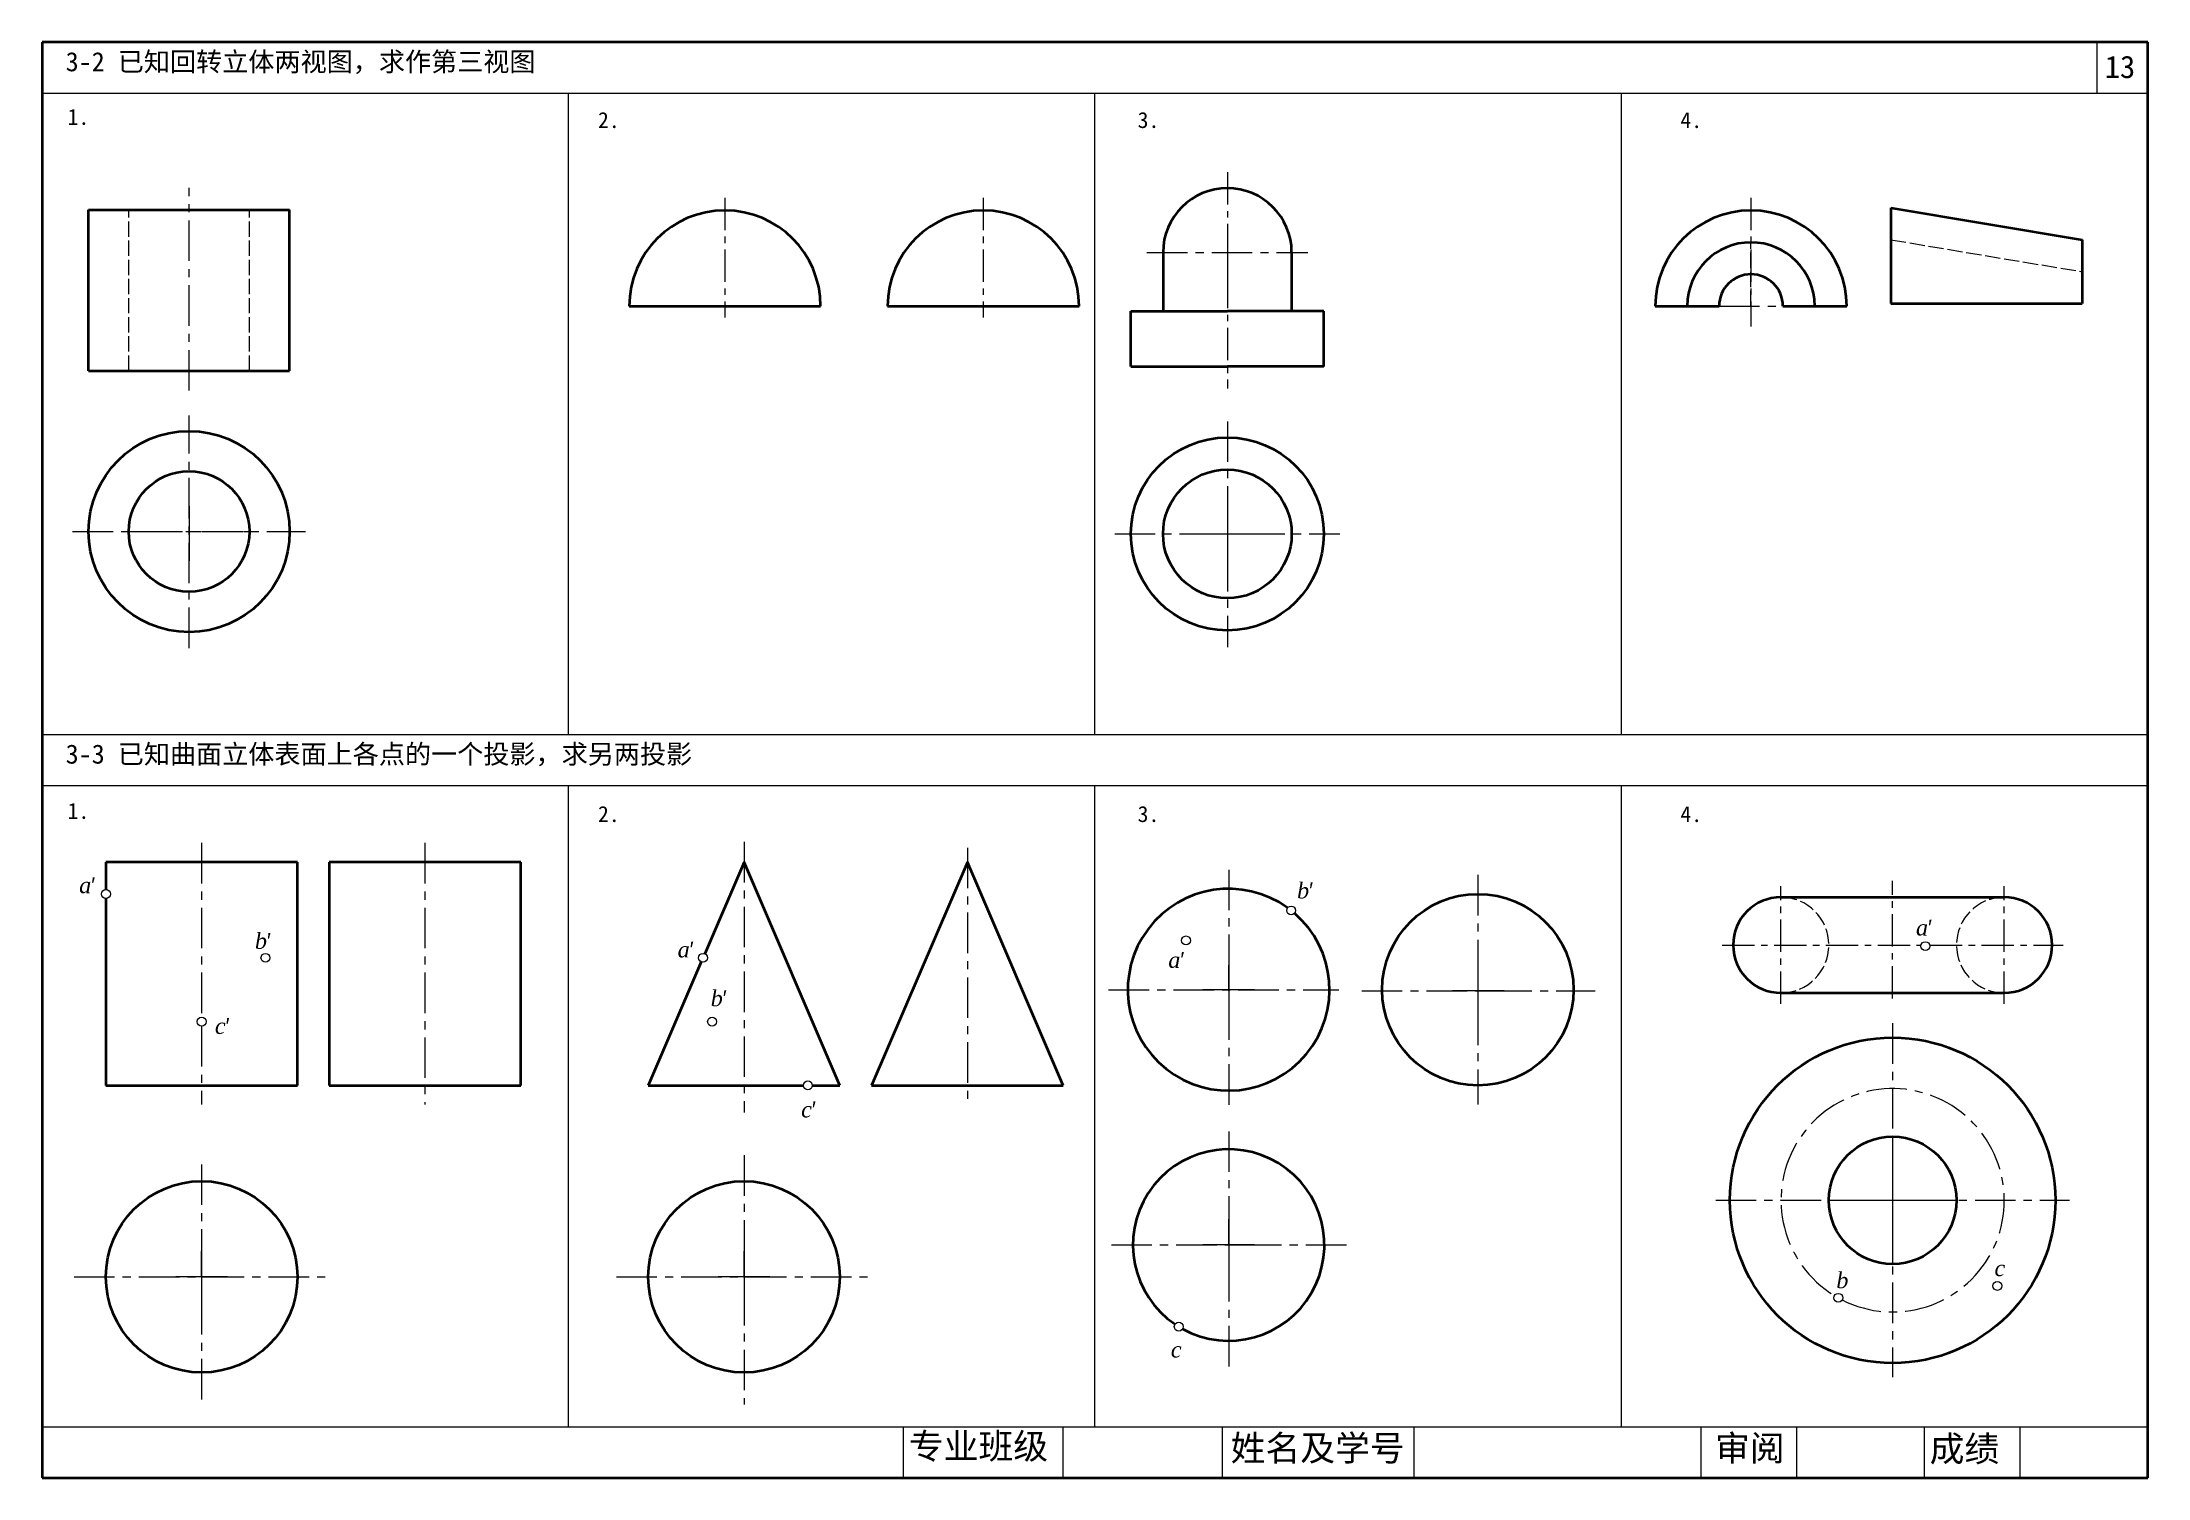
# Model space of a CAD drawing. Header units: millimetres. Extents: x 10 to 340, y 10 to 235.
import ezdxf

# ---------------------------------------------------------------- set-up
doc = ezdxf.new("R2010")
doc.units = ezdxf.units.MM
doc.header["$LTSCALE"] = 0.2
doc.linetypes.add('ACAD_ISO02W100', pattern=[15, 12, -3])
doc.linetypes.add('CENTER', pattern=[50.8, 31.75, -6.35, 6.35, -6.35])
doc.layers.get('0').update_dxf_attribs({"lineweight": 13})
for name, color, linetype, lineweight in [('dihua', 7, 'CENTER', 13), ('xuxian', 7, 'ACAD_ISO02W100', 13), ('粗实线', 7, 'Continuous', 40), ('细线', 7, 'Continuous', 15)]:
    doc.layers.add(name, color=color, linetype=linetype, lineweight=lineweight)
doc.styles.get("Standard").update_dxf_attribs({"font": 'SimSun.ttf', "height": 2.5})

msp = doc.modelspace()

# ---------------------------------------------------------------- linework, layer by layer
for p, q in [((332, 235), (332, 227)), ((10, 227), (340, 227)), ((92.5, 126.5), (92.5, 227)), ((175, 126.5), (175, 227)), ((257.5, 126.5), (257.5, 227)), ((10, 122.5), (10, 126.5)), ((10, 126.5), (340, 126.5)), ((10, 118.5), (340, 118.5)), ((92.5, 18), (92.5, 118.5)), ((175, 18), (175, 118.5)), ((257.5, 18), (257.5, 118.5)), ((10, 18), (340, 18)), ((145, 10), (145, 18)), ((170, 10), (170, 18)), ((195, 10), (195, 18)), ((225, 10), (225, 18)), ((270, 10), (270, 18)), ((285, 10), (285, 18)), ((305, 10), (305, 18)), ((320, 10), (320, 18))]:
    msp.add_line(p, q)
for centre in [(20, 101.5), (205.74, 98.92), (189.27, 94.22), (305.13, 93.33), (45, 91.5), (113.57, 91.5), (35, 81.5), (115, 81.5), (130, 71.5), (316.41, 40.09), (291.48, 38.22), (188.13, 33.7)]:
    msp.add_circle(centre, 0.7)
at = {"layer": 'dihua', "ltscale": 0.8}
for p, q in [((195.74, 214.63), (195.74, 180.7)), ((117, 210.62), (117, 191.87)), ((157.5, 210.62), (157.5, 191.87)), ((277.8, 210.62), (277.8, 193.62)), ((282.5, 84.29), (282.5, 102.72)), ((300, 85.12), (300, 103.55)), ((317.5, 84.29), (317.5, 102.72)), ((273.28, 93.5), (304.45, 93.5)), ((305.81, 93.5), (326.72, 93.5))]:
    msp.add_line(p, q, dxfattribs=at)
at = {"layer": 'dihua'}
for p, q in [((33.03, 180.39), (33.03, 212.16)), ((183.14, 202.03), (208.34, 202.03)), ((272.8, 193.62), (282.8, 193.62)), ((277.8, 193.62), (277.8, 190.43)), ((33.03, 140.03), (33.03, 176.51)), ((195.74, 175.57), (195.74, 140.2)), ((14.76, 158.3), (51.3, 158.3)), ((178.1, 157.93), (213.38, 157.93)), ((35, 109.5), (35, 82.2)), ((70, 109.5), (70, 68.5)), ((120, 109.67), (120, 67.27)), ((155, 108.75), (155, 68.23)), ((195.95, 105.31), (195.95, 67.89)), ((235, 104.5), (235, 68.5)), ((177.14, 86.5), (213.19, 86.5)), ((216.81, 86.31), (253.36, 86.31)), ((35, 80.8), (35, 68.5)), ((300, 81.24), (300, 25.77)), ((195.95, 64.29), (195.95, 26.41)), ((120, 60.57), (120, 21.5)), ((35, 59.13), (35, 21.5)), ((272.27, 53.5), (327.73, 53.5)), ((282.5, 53.5), (282.5, 53.55)), ((317.5, 53.5), (317.5, 53.83)), ((177.56, 46.5), (215.61, 46.5)), ((15, 41.5), (55, 41.5)), ((100, 41.5), (140, 41.5))]:
    msp.add_line(p, q, dxfattribs=at)
msp.add_arc((300, 53.5), 17.5, 243.1492, 238.5653, dxfattribs=at)
at = {"layer": 'xuxian'}
for p, q in [((23.58, 183.5), (23.58, 208.7)), ((42.48, 183.5), (42.48, 208.7)), ((299.71, 194.02), (299.71, 209.02)), ((277.8, 193.62), (277.8, 203.62)), ((299.71, 204.02), (329.71, 199.02)), ((329.71, 204.02), (329.71, 194.02)), ((23.58, 158.3), (42.48, 158.3))]:
    msp.add_line(p, q, dxfattribs=at)
for centre, start, end in [((282.5, 93.5), 270, 90), ((317.5, 93.5), 90, 270)]:
    msp.add_arc(centre, 7.5, start, end, dxfattribs=at)
at = {"layer": '粗实线'}
for p, q in [((340, 235), (10, 235)), ((10, 235), (10, 10)), ((340, 10), (340, 235)), ((17.28, 208.7), (48.78, 208.7)), ((17.28, 183.5), (17.28, 208.7)), ((48.78, 183.5), (48.78, 208.7)), ((299.71, 209.02), (329.71, 204.02)), ((299.71, 209.02), (299.71, 194.02)), ((185.66, 202.03), (185.66, 192.85)), ((205.82, 202.03), (205.82, 192.85)), ((329.71, 204.02), (329.71, 194.02)), ((102, 193.62), (132, 193.62)), ((142.5, 193.62), (172.5, 193.62)), ((180.62, 192.85), (195.74, 192.85)), ((180.62, 184.18), (180.62, 192.85)), ((210.86, 192.85), (195.74, 192.85)), ((210.86, 184.18), (210.86, 192.85)), ((262.8, 193.62), (272.8, 193.62)), ((282.8, 193.62), (292.8, 193.62)), ((299.71, 194.02), (329.71, 194.02)), ((17.28, 183.5), (48.78, 183.5)), ((180.62, 184.18), (195.74, 184.18)), ((210.86, 184.18), (195.74, 184.18)), ((50, 106.5), (20, 106.5)), ((20, 106.5), (20, 102.2)), ((50, 71.5), (50, 106.5)), ((85, 106.5), (55, 106.5)), ((55, 106.5), (55, 71.5)), ((85, 71.5), (85, 106.5)), ((120, 106.5), (113.85, 92.14)), ((135, 71.5), (120, 106.5)), ((155, 106.5), (140, 71.5)), ((170, 71.5), (155, 106.5)), ((20, 100.8), (20, 71.5)), ((282.5, 101), (317.5, 101)), ((113.3, 90.86), (105, 71.5)), ((282.5, 86), (317.5, 86)), ((20, 71.5), (50, 71.5)), ((55, 71.5), (85, 71.5)), ((105, 71.5), (129.3, 71.5)), ((130.7, 71.5), (135, 71.5)), ((140, 71.5), (170, 71.5)), ((10, 10), (340, 10))]:
    msp.add_line(p, q, dxfattribs=at)
for centre, radius in [((33.03, 158.3), 15.75), ((195.74, 157.93), 15.12), ((33.03, 158.3), 9.45), ((195.74, 157.93), 10.08), ((235, 86.5), 15), ((300, 53.5), 25.5), ((300, 53.5), 10), ((35, 41.5), 15), ((120, 41.5), 15)]:
    msp.add_circle(centre, radius, dxfattribs=at)
for centre, radius, start, end in [((195.74, 202.03), 10.08, 0, 180), ((117, 193.62), 15, 0, 180), ((157.5, 193.62), 15, 0, 180), ((277.8, 193.62), 15, 0, 180), ((277.8, 193.62), 10, 0, 180), ((277.8, 193.62), 5, 0, 180), ((195.95, 86.5), 15.81, 54.2915, 49.2179), ((282.5, 93.5), 7.5, 90, 270), ((317.5, 93.5), 7.5, 270, 90), ((195.95, 46.5), 15, 241.2433, 235.8952)]:
    msp.add_arc(centre, radius, start, end, dxfattribs=at)
at = {"layer": '细线'}
for p, q in [((195.74, 206.39), (195.74, 197.66)), ((33.03, 162.29), (33.03, 153.73)), ((195.74, 162.22), (195.74, 153.3)), ((190.9, 157.93), (200.64, 157.93)), ((195.95, 90.54), (195.95, 83.41)), ((195.95, 90.36), (195.95, 83.23)), ((195.95, 86.31), (195.95, 90.36)), ((235, 90.99), (235, 81.73)), ((199.98, 86.5), (191.91, 86.5)), ((239.12, 86.31), (231.05, 86.31)), ((235, 86.31), (239.12, 86.31)), ((300, 63.5), (300, 43.5)), ((290, 53.5), (310, 53.5)), ((195.95, 50.54), (195.95, 43.41)), ((195.95, 46.5), (195.95, 50.54)), ((199.98, 46.5), (191.91, 46.5)), ((195.87, 46.5), (199.98, 46.5)), ((35, 45.54), (35, 38.41)), ((35, 41.5), (35, 45.54)), ((120, 41.5), (120, 45.54)), ((120, 45.54), (120, 38.41)), ((39.03, 41.5), (30.97, 41.5)), ((34.92, 41.5), (39.03, 41.5)), ((124.03, 41.5), (115.97, 41.5)), ((119.92, 41.5), (124.03, 41.5))]:
    msp.add_line(p, q, dxfattribs=at)

# ---------------------------------------------------------------- texts
at = {"attachment_point": 1}
for s, insert, char_height, width in [('13', (333.25, 232.87), 3.5, 6.3511), ('{\\f宋体|b0|i0|c134|p2;1.}', (13.99, 224.53), 2.5, 9.794), ('{\\f宋体|b0|i0|c134|p2;2.}', (97.11, 224.04), 2.5, 9.794), ('{\\f宋体|b0|i0|c134|p2;3.}', (181.68, 224.04), 2.5, 9.794), ('{\\f宋体|b0|i0|c134|p2;4.}', (266.74, 224.04), 2.5, 9.794), ('{\\f宋体|b0|i0|c134|p2;1.}', (13.99, 115.77), 2.5, 9.794), ('{\\f宋体|b0|i0|c134|p2;2.}', (97.11, 115.28), 2.5, 9.794), ('{\\f宋体|b0|i0|c134|p2;3.}', (181.68, 115.28), 2.5, 9.794), ('{\\f宋体|b0|i0|c134|p2;4.}', (266.74, 115.28), 2.5, 9.794)]:
    msp.add_mtext(s, dxfattribs=dict(at, insert=insert, char_height=char_height, width=width))
at = {"lineweight": 5, "char_height": 4, "attachment_point": 1}
for s, insert, width in [('{\\f仿宋_GB2312|b0|i0|c134|p49;专业班级}', (145.83, 16.97), 23.3701), ('{\\f仿宋_GB2312|b0|i0|c134|p49;姓名及学号}', (196.26, 16.67), 29.8443), ('{\\f仿宋_GB2312|b0|i0|c134|p49;审阅}', (272.16, 16.67), 13.7378), ('{\\f仿宋_GB2312|b0|i0|c134|p49;成绩}', (305.8, 16.57), 13.2641)]:
    msp.add_mtext(s, dxfattribs=dict(at, insert=insert, width=width))
at = {"layer": '细线', "attachment_point": 1}
for s, insert, char_height, width in [('{\\fSimHei|b0|i0|c134|p2;3-2 已知回转立体两视图，求作第三视图}', (13.69, 233.43), 3, 204.9593), ('{\\fSimHei|b0|i0|c134|p2;3-3 已知曲面立体表面上各点的一个投影，求另两投影}', (13.69, 124.93), 3, 204.9593), ('{\\fTimes New Roman|b0|i1|c0|p18;a\\f幼圆|b0|i0|c134|p49;′}', (15.81, 104.13), 2.5, 13.9023), ('{\\fTimes New Roman|b0|i1|c0|p18;b\\f幼圆|b0|i0|c134|p49;′}', (206.67, 103.31), 2.5, 13.9023), ('{\\fTimes New Roman|b0|i1|c0|p18;a\\f幼圆|b0|i0|c134|p49;′}', (303.66, 97.49), 2.5, 13.9023), ('{\\fTimes New Roman|b0|i1|c0|p18;b\\f幼圆|b0|i0|c134|p49;′}', (43.35, 95.41), 2.5, 13.9023), ('{\\fTimes New Roman|b0|i1|c0|p18;a\\f幼圆|b0|i0|c134|p49;′}', (109.6, 94.05), 2.5, 13.9023), ('{\\fTimes New Roman|b0|i1|c0|p18;a\\f幼圆|b0|i0|c134|p49;′}', (186.49, 92.42), 2.5, 13.9023), ('{\\fTimes New Roman|b0|i1|c0|p18;b\\f幼圆|b0|i0|c134|p49;′}', (114.78, 86.42), 2.5, 13.9023), ('{\\fTimes New Roman|b0|i1|c0|p18;c\\f幼圆|b0|i0|c134|p49;′}', (37.08, 82.07), 2.5, 13.9023), ('{\\fTimes New Roman|b0|i1|c0|p18;c\\f幼圆|b0|i0|c134|p49;′}', (128.96, 68.99), 2.5, 13.9023), ('{\\fTimes New Roman|b0|i1|c0|p18;c}', (315.97, 44.12), 2.5, 13.9023), ('{\\fTimes New Roman|b0|i1|c0|p18;b}', (291.18, 42.23), 2.5, 13.9023), ('{\\fTimes New Roman|b0|i1|c0|p18;c}', (186.89, 31.36), 2.5, 13.9023)]:
    msp.add_mtext(s, dxfattribs=dict(at, insert=insert, char_height=char_height, width=width))

doc.saveas('drawing.dxf')
